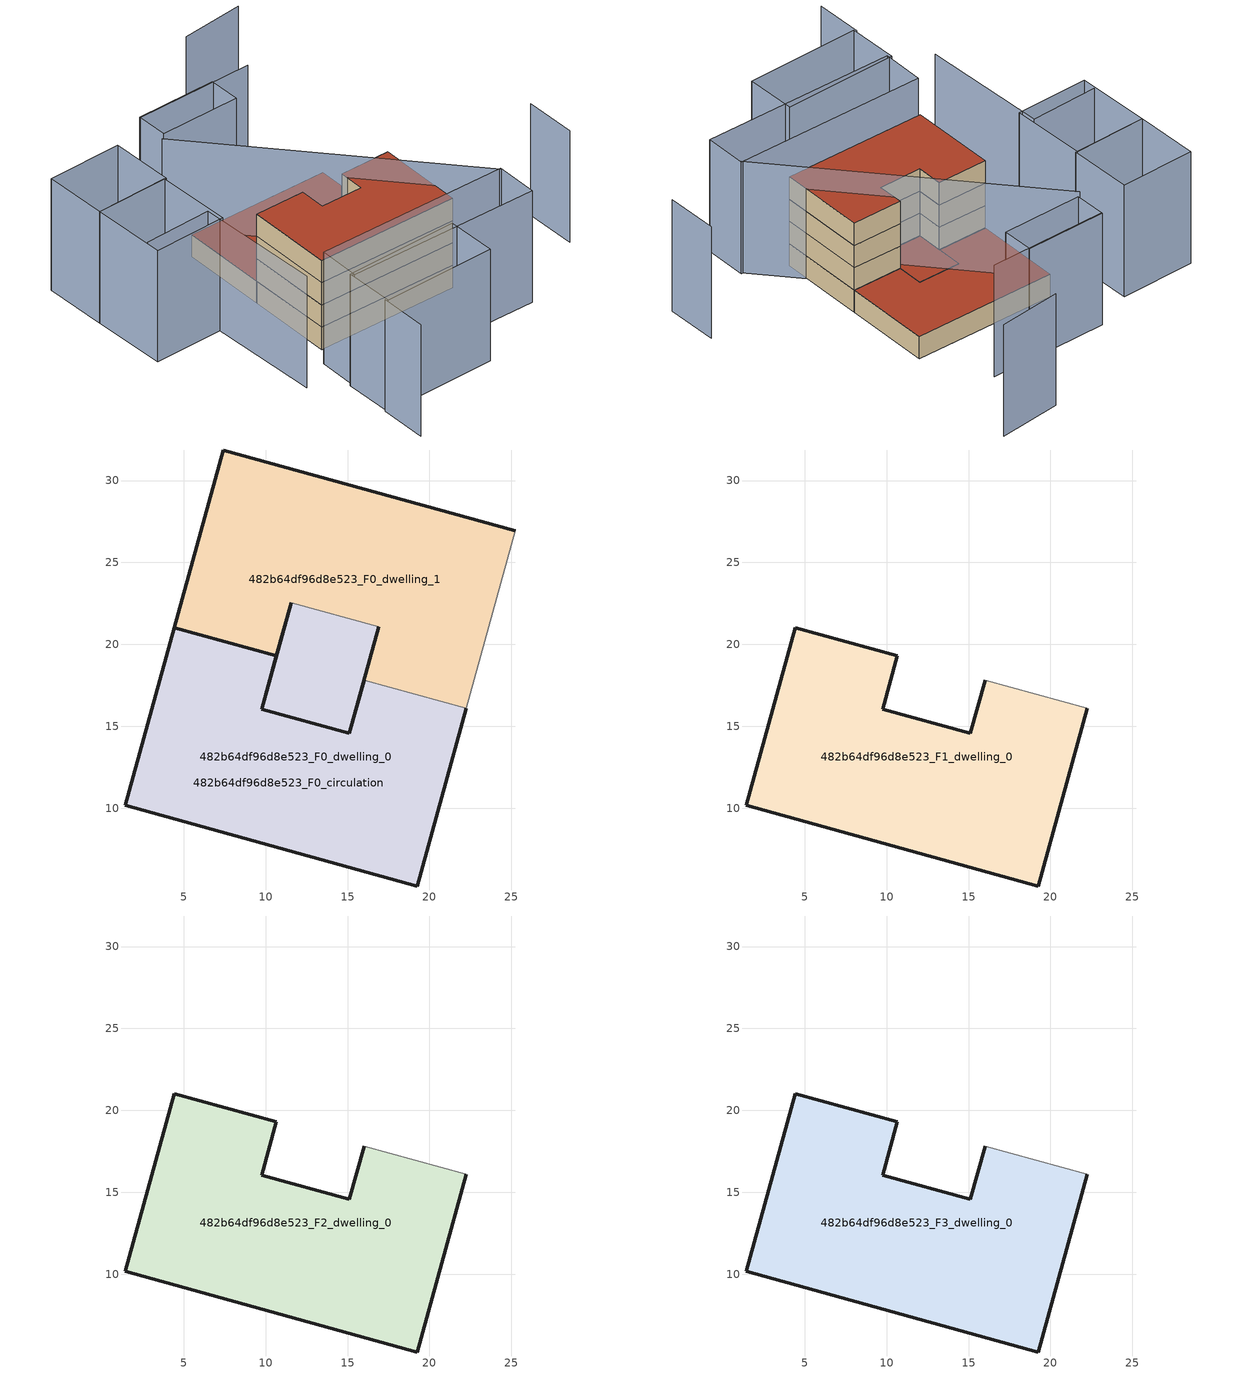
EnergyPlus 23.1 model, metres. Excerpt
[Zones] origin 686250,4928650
482b64df96d8e523_F0_dwelling_0
 floor ground (EU_floor_Construction): 22.26,16.1 19.27,5.25 1.42,10.16 4.41,21.01 10.66,19.29 9.78,16.1 9.76,16.04 15.11,14.56 16.01,17.82 z0; 16.91,21.07 15.11,14.56 9.76,16.04 9.78,16.1 11.55,22.55 z0
 wall outside (EU_wall_Construction): 16.01,17.82 15.11,14.56 9.76,16.04 10.66,19.29 4.41,21.01 1.42,10.16 19.27,5.25 22.26,16.1 z0:3
 wall to 482b64df96d8e523_F0_dwelling_1 (EU_wall_Construction): 22.26,16.1 16.01,17.82 z0:3
 roof outside (EU_floor_Construction): 15.11,14.56 16.91,21.07 11.55,22.55 9.83,16.31 9.77,16.09 9.76,16.04 z3
482b64df96d8e523_F0_dwelling_1
 floor ground (EU_floor_Construction): 25.25,26.95 22.26,16.1 16.01,17.82 16.91,21.07 11.55,22.55 10.66,19.29 4.41,21.01 7.4,31.86 z0
 wall outside (EU_wall_Construction): 25.25,26.95 7.4,31.86 4.41,21.01 10.66,19.29 11.55,22.55 z0:3
 wall adiabatic (EU_wall_Construction): 16.91,21.07 16.01,17.82 / 22.26,16.1 25.25,26.95 z0:3
 wall to 482b64df96d8e523_F0_circulation (EU_wall_Construction): 11.55,22.55 16.91,21.07 z0:3
 roof outside (EU_roof_Construction): 22.26,16.1 25.25,26.95 7.4,31.86 4.41,21.01 10.66,19.29 11.55,22.55 16.91,21.07 16.01,17.82 z3
482b64df96d8e523_F0_circulation
 floor ground (EU_floor_Construction): 22.26,16.1 19.27,5.25 1.42,10.16 4.41,21.01 10.66,19.29 9.78,16.1 9.76,16.04 15.11,14.56 16.01,17.82 z0; 16.91,21.07 15.11,14.56 9.76,16.04 9.78,16.1 11.55,22.55 z0
 wall outside (EU_wall_Construction): 11.55,22.55 9.76,16.04 15.11,14.56 16.91,21.07 z0:3
 roof outside (EU_roof_Construction): 19.27,5.25 22.26,16.1 16.01,17.82 15.11,14.56 9.76,16.04 9.78,16.1 10.66,19.29 4.41,21.01 1.42,10.16 z3; 15.11,14.56 16.91,21.07 11.55,22.55 9.78,16.1 9.76,16.04 z3
482b64df96d8e523_F1_dwelling_0
 floor to 482b64df96d8e523_F0_dwelling_0 (EU_floor_Construction): 22.26,16.1 19.27,5.25 1.42,10.16 4.41,21.01 10.66,19.29 9.78,16.1 9.76,16.04 15.11,14.56 16.01,17.82 z3
 wall outside (EU_wall_Construction): 16.01,17.82 15.11,14.56 9.76,16.04 10.66,19.29 4.41,21.01 1.42,10.16 19.27,5.25 22.26,16.1 z3:6
 wall adiabatic (EU_wall_Construction): 22.26,16.1 16.01,17.82 z3:6
482b64df96d8e523_F2_dwelling_0
 floor to 482b64df96d8e523_F1_dwelling_0 (EU_floor_Construction): 22.26,16.1 19.27,5.25 1.42,10.16 4.41,21.01 10.66,19.29 9.76,16.04 15.11,14.56 16.01,17.82 z6
 wall outside (EU_wall_Construction): 16.01,17.82 15.11,14.56 9.76,16.04 10.66,19.29 4.41,21.01 1.42,10.16 19.27,5.25 22.26,16.1 z6:9
 wall adiabatic (EU_wall_Construction): 22.26,16.1 16.01,17.82 z6:9
482b64df96d8e523_F3_dwelling_0
 floor to 482b64df96d8e523_F2_dwelling_0 (EU_floor_Construction): 22.26,16.1 19.27,5.25 1.42,10.16 4.41,21.01 10.66,19.29 9.76,16.04 15.11,14.56 16.01,17.82 z9
 wall outside (EU_wall_Construction): 16.01,17.82 15.11,14.56 9.76,16.04 10.66,19.29 4.41,21.01 1.42,10.16 19.27,5.25 22.26,16.1 z9:12
 wall adiabatic (EU_wall_Construction): 22.26,16.1 16.01,17.82 z9:12
 roof outside (EU_roof_Construction): 19.27,5.25 22.26,16.1 16.01,17.82 15.11,14.56 9.76,16.04 10.66,19.29 4.41,21.01 1.42,10.16 z12
shading: -5.49,-8.06 -3.93,-2.19 / 33.59,-0.25 35.28,6.17 / -10.23,25.2 -1.69,23.24 / -1.69,23.24 -5.34,7.37 / 23.34,1.65 6.56,35.19 / 23.21,35.6 8.36,39.43 / 31.67,42.9 23.71,44.16 / 10.42,-6.06 -3.82,-2.52 / -3.82,-2.52 -2.28,3.68 / -2.28,3.68 11.96,0.14 / 11.96,0.14 10.42,-6.06 / -0.63,8.45 23.47,1.8 / 23.47,1.8 22.03,-3.43 / 22.03,-3.43 -2.08,3.21 / -2.08,3.21 -0.63,8.45 / -8.57,32.86 0.56,30.67 / 0.56,30.67 -1.7,21.24 / -1.7,21.24 -10.84,23.44 / -10.84,23.44 -8.57,32.86 / -6.59,40.76 2.71,38.45 / 2.71,38.45 0.75,30.55 / 0.75,30.55 -8.55,32.85 / -8.55,32.85 -6.59,40.76 / 17.45,33.01 7.37,35.6 / 7.37,35.6 8.39,39.56 / 8.39,39.56 18.47,36.98 / 18.47,36.98 17.45,33.01 z0:15
[Building]
EU S2 Campaign: North Axis=0; Terrain=City; Solar Distribution=FullExterior
[Site:Location]
Bologna: Latitude=44.5; Longitude=11.25; Time Zone=1; Elevation=37
[SizingPeriod:WeatherFileDays]
AnnualSizingPeriod: Begin Month=1; Begin Day of Month=1; End Month=12; End Day of Month=31; Day of Week for Start Day=Monday; Use Weather File Daylight Saving Period=No; Use Weather File Rain and Snow Indicators=No
[MATERIAL]
EU_InternalMass_Material: Roughness=MediumRough; Thickness=0.1; Conductivity=1; Density=1800; Specific Heat=900; Thermal Absorptance=0.9; Solar Absorptance=0.7; Visible Absorptance=0.7
[MATERIAL:NOMASS] Roughness=MediumRough; Thermal Absorptance=0.9; Solar Absorptance=0.7; Visible Absorptance=0.7
Name | Thermal Resistance
EU_wall_NoMass | 0.937881
EU_roof_NoMass | 0.548572
EU_floor_NoMass | 0.71348
[CONSTRUCTION]
EU_wall_Construction: EU_wall_NoMass
EU_roof_Construction: EU_roof_NoMass
EU_floor_Construction: EU_floor_NoMass
EU_InternalMass_Construction: EU_InternalMass_Material
[ZONE] Type=1; Multiplier=1; Ceiling Height=autocalculate; Floor Area=autocalculate; Part of Total Floor Area=Yes
Name | Volume
482b64df96d8e523_F0_dwelling_0; 482b64df96d8e523_F0_circulation | 681.174
482b64df96d8e523_F1_dwelling_0 | 568.6875
482b64df96d8e523_F2_dwelling_0; 482b64df96d8e523_F3_dwelling_0 | 568.687
482b64df96d8e523_F0_dwelling_1 | 568.686
[INTERNALMASS] Construction=EU_InternalMass_Construction
Name | Zone or ZoneList | Surface Area
482b64df96d8e523_F0_dwelling_0_EU_InternalMass | 482b64df96d8e523_F0_dwelling_0 | 189.562
482b64df96d8e523_F0_dwelling_1_EU_InternalMass | 482b64df96d8e523_F0_dwelling_1 | 189.562
482b64df96d8e523_F1_dwelling_0_EU_InternalMass | 482b64df96d8e523_F1_dwelling_0 | 417.081
482b64df96d8e523_F2_dwelling_0_EU_InternalMass | 482b64df96d8e523_F2_dwelling_0 | 417.081
482b64df96d8e523_F3_dwelling_0_EU_InternalMass | 482b64df96d8e523_F3_dwelling_0 | 417.081
[OTHEREQUIPMENT] Fuel Type=Electricity; Design Level Calculation Method=Watts/Area; Power per Zone Floor Area=1; Fraction Latent=0; Fraction Radiant=0; Fraction Lost=0; Carbon Dioxide Generation Rate=0; EndUse Subcategory=EU_Step8_InternalGains
Name | Zone or ZoneList or Space or SpaceList | Schedule
EU_Step8_InternalGain_482b64df96d8e523_F0_dwelling_0_f000 | 482b64df96d8e523_F0_dwelling_0 | EU_Step8_GainSchedule_482b64df96d8e523_F0_dwelling_0_f000
EU_Step8_InternalGain_482b64df96d8e523_F0_dwelling_1_f000 | 482b64df96d8e523_F0_dwelling_1 | EU_Step8_GainSchedule_482b64df96d8e523_F0_dwelling_1_f000
EU_Step8_InternalGain_482b64df96d8e523_F1_dwelling_0_f000 | 482b64df96d8e523_F1_dwelling_0 | EU_Step8_GainSchedule_482b64df96d8e523_F1_dwelling_0_f000
EU_Step8_InternalGain_482b64df96d8e523_F2_dwelling_0_f000 | 482b64df96d8e523_F2_dwelling_0 | EU_Step8_GainSchedule_482b64df96d8e523_F2_dwelling_0_f000
EU_Step8_InternalGain_482b64df96d8e523_F3_dwelling_0_f000 | 482b64df96d8e523_F3_dwelling_0 | EU_Step8_GainSchedule_482b64df96d8e523_F3_dwelling_0_f000
[ZONEINFILTRATION:DESIGNFLOWRATE]
EU_Circulation_Infiltration_482b64df96d8e523_F0_circulation: Zone or ZoneList or Space or SpaceList=482b64df96d8e523_F0_circulation; Schedule=EU_AlwaysOn; Design Flow Rate Calculation Method=Flow/Area; Flow Rate per Floor Area=0.0005; Constant Term Coefficient=1; Temperature Term Coefficient=0; Velocity Term Coefficient=0; Velocity Squared Term Coefficient=0
[ZONEVENTILATION:DESIGNFLOWRATE] Schedule=EU_AlwaysOn; Design Flow Rate Calculation Method=AirChanges/Hour; Air Changes per Hour=0.687892; Ventilation Type=Natural; Fan Pressure Rise=0; Fan Total Efficiency=1; Constant Term Coefficient=1; Temperature Term Coefficient=0; Velocity Term Coefficient=0; Velocity Squared Term Coefficient=0; Minimum Indoor Temperature=-100; Maximum Indoor Temperature=100; Delta Temperature=-100; Minimum Outdoor Temperature=-100; Maximum Outdoor Temperature=100; Maximum Wind Speed=40
Name | Zone or ZoneList or Space or SpaceList
EU_ConstantAir_482b64df96d8e523_F0_dwelling_0 | 482b64df96d8e523_F0_dwelling_0
EU_ConstantAir_482b64df96d8e523_F0_dwelling_1 | 482b64df96d8e523_F0_dwelling_1
EU_ConstantAir_482b64df96d8e523_F1_dwelling_0 | 482b64df96d8e523_F1_dwelling_0
EU_ConstantAir_482b64df96d8e523_F2_dwelling_0 | 482b64df96d8e523_F2_dwelling_0
EU_ConstantAir_482b64df96d8e523_F3_dwelling_0 | 482b64df96d8e523_F3_dwelling_0
[HVACTEMPLATE:THERMOSTAT] Constant Heating Setpoint=20; Constant Cooling Setpoint=50
EU_HeatOnly_482b64df96d8e523_F0_dwelling_0; EU_HeatOnly_482b64df96d8e523_F0_dwelling_1; EU_HeatOnly_482b64df96d8e523_F1_dwelling_0; EU_HeatOnly_482b64df96d8e523_F2_dwelling_0; EU_HeatOnly_482b64df96d8e523_F3_dwelling_0
[HVACTEMPLATE:ZONE:IDEALLOADSAIRSYSTEM] System Availability Schedule=EU_AlwaysOn; Maximum Heating Supply Air Temperature=50; Minimum Cooling Supply Air Temperature=13; Maximum Heating Supply Air Humidity Ratio=0.0156; Minimum Cooling Supply Air Humidity Ratio=0.0077; Heating Limit=NoLimit; Cooling Limit=NoLimit; Heating Availability Schedule=EU_AlwaysOn; Cooling Availability Schedule=EU_CoolingOff; Dehumidification Control Type=ConstantSensibleHeatRatio; Cooling Sensible Heat Ratio=0.7; Dehumidification Setpoint=60; Humidification Control Type=None; Humidification Setpoint=30; Outdoor Air Method=None; Outdoor Air Flow Rate per Person=0.00944; Outdoor Air Flow Rate per Zone Floor Area=0; Outdoor Air Flow Rate per Zone=0; Demand Controlled Ventilation Type=None; Outdoor Air Economizer Type=NoEconomizer; Heat Recovery Type=None; Sensible Heat Recovery Effectiveness=0.7; Latent Heat Recovery Effectiveness=0.65
Name | Template Thermostat
482b64df96d8e523_F0_dwelling_0 | EU_HeatOnly_482b64df96d8e523_F0_dwelling_0
482b64df96d8e523_F0_dwelling_1 | EU_HeatOnly_482b64df96d8e523_F0_dwelling_1
482b64df96d8e523_F1_dwelling_0 | EU_HeatOnly_482b64df96d8e523_F1_dwelling_0
482b64df96d8e523_F2_dwelling_0 | EU_HeatOnly_482b64df96d8e523_F2_dwelling_0
482b64df96d8e523_F3_dwelling_0 | EU_HeatOnly_482b64df96d8e523_F3_dwelling_0
[SIZING:ZONE] Zone Cooling Design Supply Air Temperature Input Method=SupplyAirTemperature; Zone Cooling Design Supply Air Temperature=13; Zone Heating Design Supply Air Temperature Input Method=SupplyAirTemperature; Zone Heating Design Supply Air Temperature=50; Zone Cooling Design Supply Air Humidity Ratio=0.008; Zone Heating Design Supply Air Humidity Ratio=0.008; Cooling Design Air Flow Method=DesignDay; Cooling Design Air Flow Rate=0; Cooling Minimum Air Flow per Zone Floor Area=0.000762; Cooling Minimum Air Flow=0; Cooling Minimum Air Flow Fraction=0.2; Heating Design Air Flow Method=DesignDay; Heating Design Air Flow Rate=0; Heating Maximum Air Flow per Zone Floor Area=0.002032; Heating Maximum Air Flow=0.141576; Heating Maximum Air Flow Fraction=0.3; Account for Dedicated Outdoor Air System=No; Dedicated Outdoor Air System Control Strategy=NeutralSupplyAir; Dedicated Outdoor Air Low Setpoint Temperature for Design=autosize; Dedicated Outdoor Air High Setpoint Temperature for Design=autosize; Zone Load Sizing Method=Sensible Load Only No Latent Load; Zone Latent Cooling Design Supply Air Humidity Ratio Input Method=HumidityRatioDifference; Zone Cooling Design Supply Air Humidity Ratio Difference=0.005; Zone Latent Heating Design Supply Air Humidity Ratio Input Method=HumidityRatioDifference; Zone Humidification Design Supply Air Humidity Ratio Difference=0.005
482b64df96d8e523_F0_dwelling_0; 482b64df96d8e523_F0_dwelling_1; 482b64df96d8e523_F1_dwelling_0; 482b64df96d8e523_F2_dwelling_0; 482b64df96d8e523_F3_dwelling_0
[SCHEDULE:CONSTANT]
Name | Hourly Value
EU_AlwaysOn | 1
EU_CoolingOff | 0
[SCHEDULE:FILE] Column Number=1; Rows to Skip at Top=0; Number of Hours of Data=8760; Column Separator=Comma; Interpolate to Timestep=No; Minutes per Item=60; Adjust Schedule for Daylight Savings=Yes
Name | File
EU_Step8_GainSchedule_482b64df96d8e523_F0_dwelling_0_f000 | ../../schedules/482b64df96d8e523/482b64df96d8e523_F0_dwelling_0_f000_gain.csv
EU_Step8_GainSchedule_482b64df96d8e523_F0_dwelling_1_f000 | ../../schedules/482b64df96d8e523/482b64df96d8e523_F0_dwelling_1_f000_gain.csv
EU_Step8_GainSchedule_482b64df96d8e523_F1_dwelling_0_f000 | ../../schedules/482b64df96d8e523/482b64df96d8e523_F1_dwelling_0_f000_gain.csv
EU_Step8_GainSchedule_482b64df96d8e523_F2_dwelling_0_f000 | ../../schedules/482b64df96d8e523/482b64df96d8e523_F2_dwelling_0_f000_gain.csv
EU_Step8_GainSchedule_482b64df96d8e523_F3_dwelling_0_f000 | ../../schedules/482b64df96d8e523/482b64df96d8e523_F3_dwelling_0_f000_gain.csv
